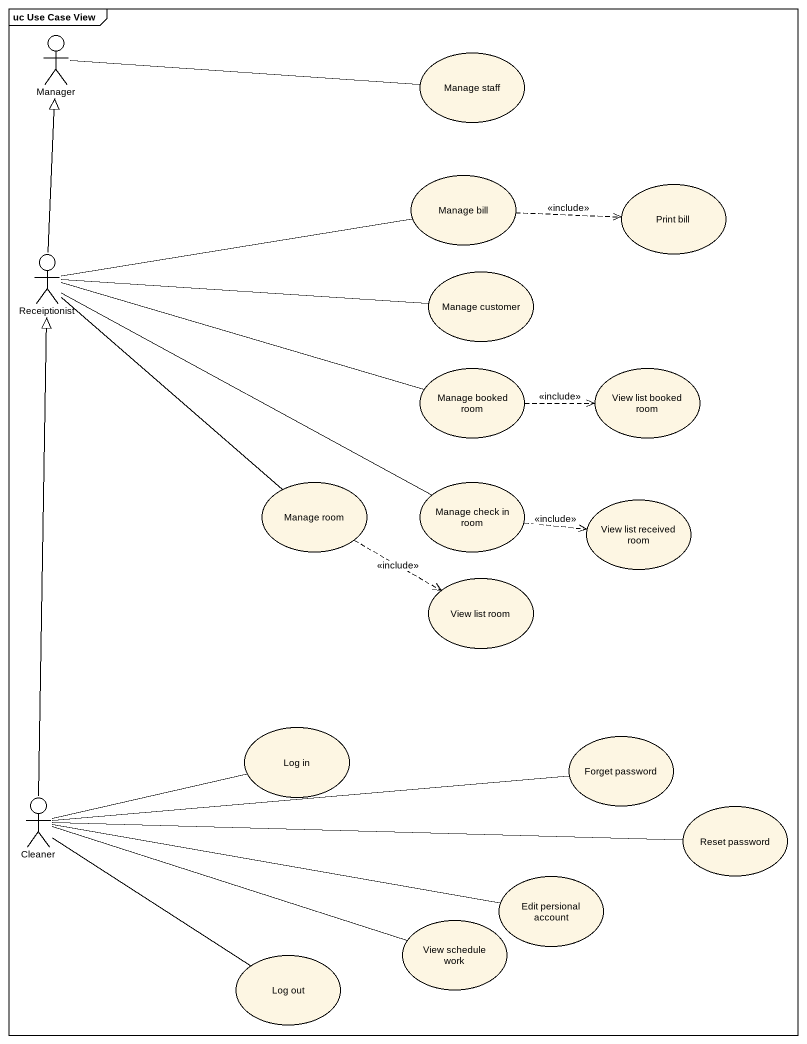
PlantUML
@startuml
mainframe uc Use Case View
actor Manager
usecase "Manage staff" as Manage_staff
usecase "Manage bill" as Manage_bill
usecase "Print bill" as Print_bill
actor Receiptionist
usecase "Manage customer" as Manage_customer
usecase "Manage booked room" as Manage_booked_room
usecase "View list booked room" as View_list_booked_room
usecase "Manage room" as Manage_room
usecase "Manage check in room" as Manage_check_in_room
usecase "View list received room" as View_list_received_room
usecase "View list room" as View_list_room
usecase "Log in" as Log_in
usecase "Forget password" as Forget_password
actor Cleaner
usecase "Reset password" as Reset_password
usecase "Edit persional account" as Edit_persional_account
usecase "View schedule work" as View_schedule_work
usecase "Log out" as Log_out
Manager -right- Manage_staff
Manage_bill .right.> Print_bill : <<include>>
Receiptionist -up-|> Manager
Receiptionist -right- Manage_bill
Receiptionist -right- Manage_customer
Receiptionist -right- Manage_booked_room
Receiptionist -- Manage_room
Receiptionist -right- Manage_check_in_room
Manage_booked_room .right.> View_list_booked_room : <<include>>
Manage_room .right.> View_list_room : <<include>>
Manage_check_in_room .right.> View_list_received_room : <<include>>
Cleaner -up-|> Receiptionist
Cleaner -right- Log_in
Cleaner -right- Forget_password
Cleaner -right- Reset_password
Cleaner -right- Edit_persional_account
Cleaner -right- View_schedule_work
Cleaner -right- Log_out
@enduml
